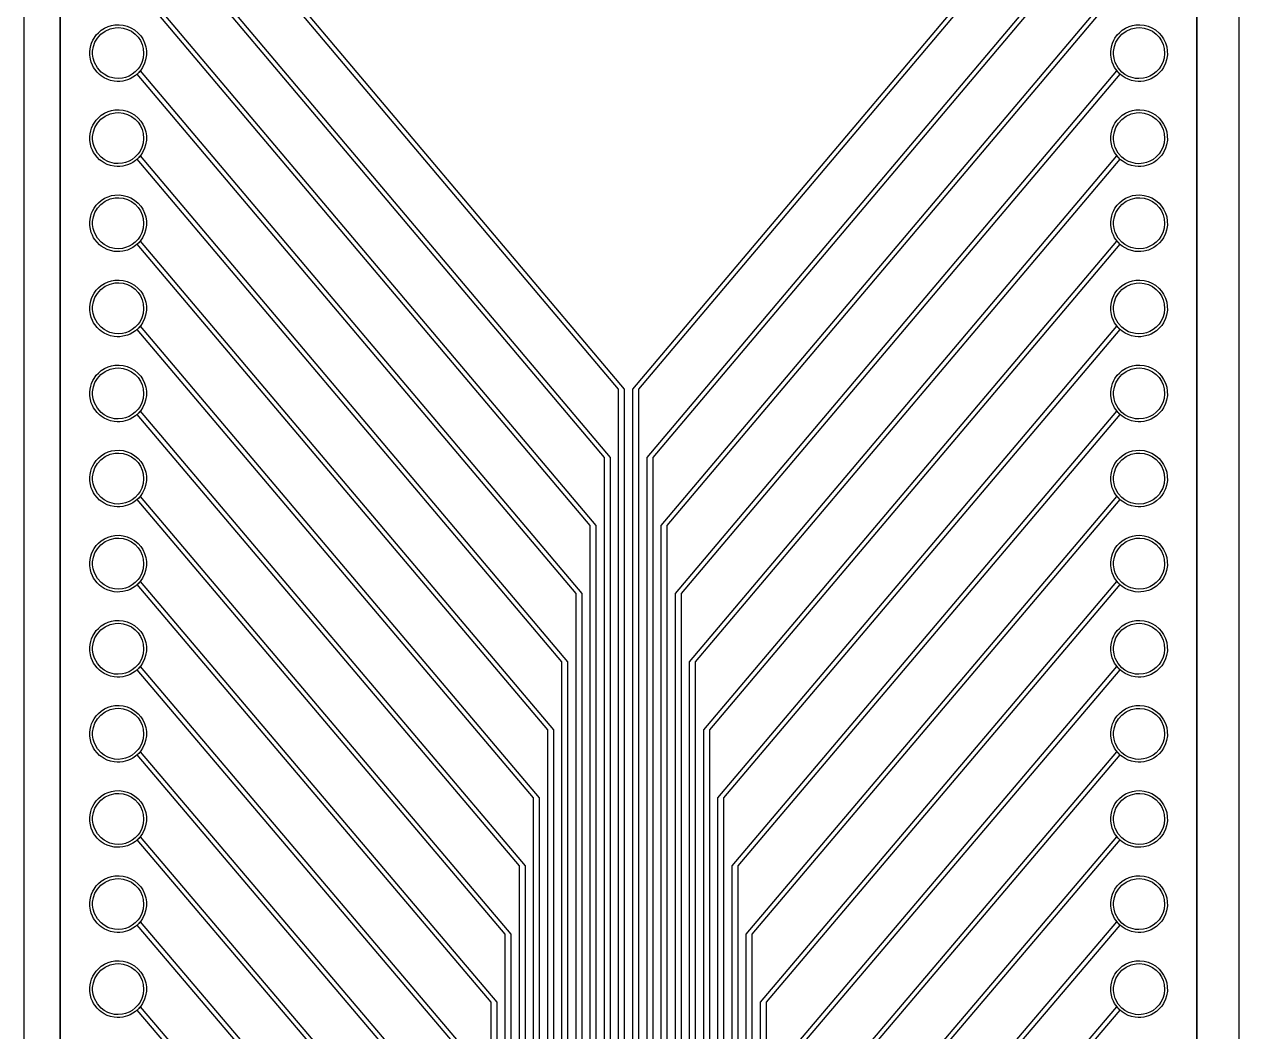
# Model space of a CAD drawing. Extents: x -2057 to 2225, y -44 to 31181.
# Drawn here: x -2057 to 2225, y 25852 to 29404 of the extents above; entities that cross this region are included whole.
import ezdxf

# ---------------------------------------------------------------- set-up
doc = ezdxf.new("R2010")
doc.units = 0
for name, color, linetype in [('etching', 7, 'CONTINUOUS'), ('L2D0_etching2', 4, 'CONTINUOUS'), ('L3D0_etching3', 5, 'CONTINUOUS'), ('metalization', 8, 'CONTINUOUS'), ('polyimide', 9, 'CONTINUOUS'), ('polyimide_etch_borders', 10, 'CONTINUOUS')]:
    doc.layers.add(name, color=color, linetype=linetype)

msp = doc.modelspace()

# ---------------------------------------------------------------- linework, layer by layer
at = {"layer": 'etching'}
for points in [[(-2057.107, 20343.044), (-2057.107, 31042.117)], [(2225.045, 30987.704), (2225.045, 20342.595)], [(-1930.315, 30799.671), (-1930.315, 20570.545)], [(2077.599, 20570.545), (2077.599, 30799.671)]]:
    msp.add_lwpolyline(points, dxfattribs=at)
for points in [[(-1726.558, 29212.194), (-1738.526, 29213.02), (-1755.777, 29217.137), (-1763.03, 29220.003), (-1776.006, 29227.125), (-1786.603, 29235.329), (-1799.526, 29249.783), (-1810.106, 29269.227), (-1814.419, 29283.598), (-1816.265, 29298.028), (-1816.16, 29308.209), (-1813.451, 29324.898), (-1807.941, 29340.204), (-1799.42, 29354.753), (-1787.164, 29368.55), (-1771.975, 29379.779), (-1754.506, 29387.68), (-1736.85, 29391.581), (-1723.829, 29392.159), (-1708.464, 29390.397), (-1692.841, 29385.719), (-1679.148, 29378.816), (-1666.343, 29369.26), (-1655.91, 29358.2), (-1647.633, 29345.803), (-1641.509, 29332.196), (-1637.815, 29318.305), (-1636.371, 29300.899), (-1638.153, 29284.326), (-1642.784, 29268.805), (-1649.086, 29256.058), (-1655.622, 29246.553), (-1665.59, 29235.81), (-1676.308, 29227.397), (-1687.763, 29220.891), (-1700, 29216.142), (-1710.355, 29213.629)], [(1873.446, 29212.108), (1861.478, 29212.933), (1844.226, 29217.051), (1836.974, 29219.917), (1823.998, 29227.038), (1813.401, 29235.243), (1800.478, 29249.696), (1789.898, 29269.141), (1785.585, 29283.512), (1783.739, 29297.942), (1783.844, 29308.122), (1786.553, 29324.812), (1792.063, 29340.117), (1800.584, 29354.666), (1812.84, 29368.463), (1828.029, 29379.693), (1845.498, 29387.594), (1863.154, 29391.494), (1876.175, 29392.072), (1891.54, 29390.31), (1907.163, 29385.633), (1920.856, 29378.729), (1933.661, 29369.173), (1944.094, 29358.113), (1952.371, 29345.717), (1958.495, 29332.109), (1962.189, 29318.219), (1963.633, 29300.813), (1961.851, 29284.24), (1957.22, 29268.719), (1950.918, 29255.971), (1944.382, 29246.466), (1934.414, 29235.723), (1923.696, 29227.31), (1912.241, 29220.805), (1900.004, 29216.055), (1889.649, 29213.543)], [(-1726.558, 28912.194), (-1738.526, 28913.02), (-1755.777, 28917.137), (-1763.03, 28920.003), (-1776.006, 28927.125), (-1786.603, 28935.329), (-1799.526, 28949.783), (-1810.106, 28969.227), (-1814.419, 28983.598), (-1816.265, 28998.028), (-1816.16, 29008.209), (-1813.451, 29024.898), (-1807.941, 29040.204), (-1799.42, 29054.753), (-1787.164, 29068.55), (-1771.975, 29079.779), (-1754.506, 29087.68), (-1736.85, 29091.581), (-1723.829, 29092.159), (-1708.464, 29090.397), (-1692.841, 29085.719), (-1679.148, 29078.816), (-1666.343, 29069.26), (-1655.91, 29058.2), (-1647.633, 29045.803), (-1641.509, 29032.196), (-1637.815, 29018.305), (-1636.371, 29000.899), (-1638.153, 28984.326), (-1642.784, 28968.805), (-1649.086, 28956.058), (-1655.622, 28946.553), (-1665.59, 28935.81), (-1676.308, 28927.397), (-1687.763, 28920.891), (-1700, 28916.142), (-1710.355, 28913.629)], [(1873.446, 28912.108), (1861.478, 28912.933), (1844.226, 28917.051), (1836.974, 28919.917), (1823.998, 28927.038), (1813.401, 28935.243), (1800.478, 28949.696), (1789.898, 28969.141), (1785.585, 28983.512), (1783.739, 28997.942), (1783.844, 29008.122), (1786.553, 29024.812), (1792.063, 29040.117), (1800.584, 29054.666), (1812.84, 29068.463), (1828.029, 29079.693), (1845.498, 29087.594), (1863.154, 29091.494), (1876.175, 29092.072), (1891.54, 29090.31), (1907.163, 29085.633), (1920.856, 29078.729), (1933.661, 29069.173), (1944.094, 29058.113), (1952.371, 29045.717), (1958.495, 29032.109), (1962.189, 29018.219), (1963.633, 29000.813), (1961.851, 28984.24), (1957.22, 28968.719), (1950.918, 28955.971), (1944.382, 28946.466), (1934.414, 28935.723), (1923.696, 28927.31), (1912.241, 28920.805), (1900.004, 28916.055), (1889.649, 28913.543)], [(-1726.558, 28612.194), (-1738.526, 28613.02), (-1755.777, 28617.137), (-1763.03, 28620.003), (-1776.006, 28627.125), (-1786.603, 28635.329), (-1799.526, 28649.783), (-1810.106, 28669.227), (-1814.419, 28683.598), (-1816.265, 28698.028), (-1816.16, 28708.209), (-1813.451, 28724.898), (-1807.941, 28740.204), (-1799.42, 28754.753), (-1787.164, 28768.55), (-1771.975, 28779.779), (-1754.506, 28787.68), (-1736.85, 28791.581), (-1723.829, 28792.159), (-1708.464, 28790.397), (-1692.841, 28785.719), (-1679.148, 28778.816), (-1666.343, 28769.26), (-1655.91, 28758.2), (-1647.633, 28745.803), (-1641.509, 28732.196), (-1637.815, 28718.305), (-1636.371, 28700.899), (-1638.153, 28684.326), (-1642.784, 28668.805), (-1649.086, 28656.058), (-1655.622, 28646.553), (-1665.59, 28635.81), (-1676.308, 28627.397), (-1687.763, 28620.891), (-1700, 28616.142), (-1710.355, 28613.629)], [(1873.446, 28612.108), (1861.478, 28612.933), (1844.226, 28617.051), (1836.974, 28619.917), (1823.998, 28627.038), (1813.401, 28635.243), (1800.478, 28649.696), (1789.898, 28669.141), (1785.585, 28683.512), (1783.739, 28697.942), (1783.844, 28708.122), (1786.553, 28724.812), (1792.063, 28740.117), (1800.584, 28754.666), (1812.84, 28768.463), (1828.029, 28779.693), (1845.498, 28787.594), (1863.154, 28791.494), (1876.175, 28792.072), (1891.54, 28790.31), (1907.163, 28785.633), (1920.856, 28778.729), (1933.661, 28769.173), (1944.094, 28758.113), (1952.371, 28745.717), (1958.495, 28732.109), (1962.189, 28718.219), (1963.633, 28700.813), (1961.851, 28684.24), (1957.22, 28668.719), (1950.918, 28655.971), (1944.382, 28646.466), (1934.414, 28635.723), (1923.696, 28627.31), (1912.241, 28620.805), (1900.004, 28616.055), (1889.649, 28613.543)], [(-1726.558, 28312.194), (-1738.526, 28313.02), (-1755.777, 28317.137), (-1763.03, 28320.003), (-1776.006, 28327.125), (-1786.603, 28335.329), (-1799.526, 28349.783), (-1810.106, 28369.227), (-1814.419, 28383.598), (-1816.265, 28398.028), (-1816.16, 28408.209), (-1813.451, 28424.898), (-1807.941, 28440.204), (-1799.42, 28454.753), (-1787.164, 28468.55), (-1771.975, 28479.779), (-1754.506, 28487.68), (-1736.85, 28491.581), (-1723.829, 28492.159), (-1708.464, 28490.397), (-1692.841, 28485.719), (-1679.148, 28478.816), (-1666.343, 28469.26), (-1655.91, 28458.2), (-1647.633, 28445.803), (-1641.509, 28432.196), (-1637.815, 28418.305), (-1636.371, 28400.899), (-1638.153, 28384.326), (-1642.784, 28368.805), (-1649.086, 28356.058), (-1655.622, 28346.553), (-1665.59, 28335.81), (-1676.308, 28327.397), (-1687.763, 28320.891), (-1700, 28316.142), (-1710.355, 28313.629)], [(1873.446, 28312.108), (1861.478, 28312.933), (1844.226, 28317.051), (1836.974, 28319.917), (1823.998, 28327.038), (1813.401, 28335.243), (1800.478, 28349.696), (1789.898, 28369.141), (1785.585, 28383.512), (1783.739, 28397.942), (1783.844, 28408.122), (1786.553, 28424.812), (1792.063, 28440.117), (1800.584, 28454.666), (1812.84, 28468.463), (1828.029, 28479.693), (1845.498, 28487.594), (1863.154, 28491.494), (1876.175, 28492.072), (1891.54, 28490.31), (1907.163, 28485.633), (1920.856, 28478.729), (1933.661, 28469.173), (1944.094, 28458.113), (1952.371, 28445.717), (1958.495, 28432.109), (1962.189, 28418.219), (1963.633, 28400.813), (1961.851, 28384.24), (1957.22, 28368.719), (1950.918, 28355.971), (1944.382, 28346.466), (1934.414, 28335.723), (1923.696, 28327.31), (1912.241, 28320.805), (1900.004, 28316.055), (1889.649, 28313.543)], [(-1726.558, 28012.194), (-1738.526, 28013.02), (-1755.777, 28017.137), (-1763.03, 28020.003), (-1776.006, 28027.125), (-1786.603, 28035.329), (-1799.526, 28049.783), (-1810.106, 28069.227), (-1814.419, 28083.598), (-1816.265, 28098.028), (-1816.16, 28108.209), (-1813.451, 28124.898), (-1807.941, 28140.204), (-1799.42, 28154.753), (-1787.164, 28168.55), (-1771.975, 28179.779), (-1754.506, 28187.68), (-1736.85, 28191.581), (-1723.829, 28192.159), (-1708.464, 28190.397), (-1692.841, 28185.719), (-1679.148, 28178.816), (-1666.343, 28169.26), (-1655.91, 28158.2), (-1647.633, 28145.803), (-1641.509, 28132.196), (-1637.815, 28118.305), (-1636.371, 28100.899), (-1638.153, 28084.326), (-1642.784, 28068.805), (-1649.086, 28056.058), (-1655.622, 28046.553), (-1665.59, 28035.81), (-1676.308, 28027.397), (-1687.763, 28020.891), (-1700, 28016.142), (-1710.355, 28013.629)], [(1873.446, 28012.108), (1861.478, 28012.933), (1844.226, 28017.051), (1836.974, 28019.917), (1823.998, 28027.038), (1813.401, 28035.243), (1800.478, 28049.696), (1789.898, 28069.141), (1785.585, 28083.512), (1783.739, 28097.942), (1783.844, 28108.122), (1786.553, 28124.812), (1792.063, 28140.117), (1800.584, 28154.666), (1812.84, 28168.463), (1828.029, 28179.693), (1845.498, 28187.594), (1863.154, 28191.494), (1876.175, 28192.072), (1891.54, 28190.31), (1907.163, 28185.633), (1920.856, 28178.729), (1933.661, 28169.173), (1944.094, 28158.113), (1952.371, 28145.717), (1958.495, 28132.109), (1962.189, 28118.219), (1963.633, 28100.813), (1961.851, 28084.24), (1957.22, 28068.719), (1950.918, 28055.971), (1944.382, 28046.466), (1934.414, 28035.723), (1923.696, 28027.31), (1912.241, 28020.805), (1900.004, 28016.055), (1889.649, 28013.543)], [(-1726.558, 27712.194), (-1738.526, 27713.02), (-1755.777, 27717.137), (-1763.03, 27720.003), (-1776.006, 27727.125), (-1786.603, 27735.329), (-1799.526, 27749.783), (-1810.106, 27769.227), (-1814.419, 27783.598), (-1816.265, 27798.028), (-1816.16, 27808.209), (-1813.451, 27824.898), (-1807.941, 27840.204), (-1799.42, 27854.753), (-1787.164, 27868.55), (-1771.975, 27879.779), (-1754.506, 27887.68), (-1736.85, 27891.581), (-1723.829, 27892.159), (-1708.464, 27890.397), (-1692.841, 27885.719), (-1679.148, 27878.816), (-1666.343, 27869.26), (-1655.91, 27858.2), (-1647.633, 27845.803), (-1641.509, 27832.196), (-1637.815, 27818.305), (-1636.371, 27800.899), (-1638.153, 27784.326), (-1642.784, 27768.805), (-1649.086, 27756.058), (-1655.622, 27746.553), (-1665.59, 27735.81), (-1676.308, 27727.397), (-1687.763, 27720.891), (-1700, 27716.142), (-1710.355, 27713.629)], [(1873.446, 27712.108), (1861.478, 27712.933), (1844.226, 27717.051), (1836.974, 27719.917), (1823.998, 27727.038), (1813.401, 27735.243), (1800.478, 27749.696), (1789.898, 27769.141), (1785.585, 27783.512), (1783.739, 27797.942), (1783.844, 27808.122), (1786.553, 27824.812), (1792.063, 27840.117), (1800.584, 27854.666), (1812.84, 27868.463), (1828.029, 27879.693), (1845.498, 27887.594), (1863.154, 27891.494), (1876.175, 27892.072), (1891.54, 27890.31), (1907.163, 27885.633), (1920.856, 27878.729), (1933.661, 27869.173), (1944.094, 27858.113), (1952.371, 27845.717), (1958.495, 27832.109), (1962.189, 27818.219), (1963.633, 27800.813), (1961.851, 27784.24), (1957.22, 27768.719), (1950.918, 27755.971), (1944.382, 27746.466), (1934.414, 27735.723), (1923.696, 27727.31), (1912.241, 27720.805), (1900.004, 27716.055), (1889.649, 27713.543)], [(-1726.558, 27412.194), (-1738.526, 27413.02), (-1755.777, 27417.137), (-1763.03, 27420.003), (-1776.006, 27427.125), (-1786.603, 27435.329), (-1799.526, 27449.783), (-1810.106, 27469.227), (-1814.419, 27483.598), (-1816.265, 27498.028), (-1816.16, 27508.209), (-1813.451, 27524.898), (-1807.941, 27540.204), (-1799.42, 27554.753), (-1787.164, 27568.55), (-1771.975, 27579.779), (-1754.506, 27587.68), (-1736.85, 27591.581), (-1723.829, 27592.159), (-1708.464, 27590.397), (-1692.841, 27585.719), (-1679.148, 27578.816), (-1666.343, 27569.26), (-1655.91, 27558.2), (-1647.633, 27545.803), (-1641.509, 27532.196), (-1637.815, 27518.305), (-1636.371, 27500.899), (-1638.153, 27484.326), (-1642.784, 27468.805), (-1649.086, 27456.058), (-1655.622, 27446.553), (-1665.59, 27435.81), (-1676.308, 27427.397), (-1687.763, 27420.891), (-1700, 27416.142), (-1710.355, 27413.629)], [(1873.446, 27412.108), (1861.478, 27412.933), (1844.226, 27417.051), (1836.974, 27419.917), (1823.998, 27427.038), (1813.401, 27435.243), (1800.478, 27449.696), (1789.898, 27469.141), (1785.585, 27483.512), (1783.739, 27497.942), (1783.844, 27508.122), (1786.553, 27524.812), (1792.063, 27540.117), (1800.584, 27554.666), (1812.84, 27568.463), (1828.029, 27579.693), (1845.498, 27587.594), (1863.154, 27591.494), (1876.175, 27592.072), (1891.54, 27590.31), (1907.163, 27585.633), (1920.856, 27578.729), (1933.661, 27569.173), (1944.094, 27558.113), (1952.371, 27545.717), (1958.495, 27532.109), (1962.189, 27518.219), (1963.633, 27500.813), (1961.851, 27484.24), (1957.22, 27468.719), (1950.918, 27455.971), (1944.382, 27446.466), (1934.414, 27435.723), (1923.696, 27427.31), (1912.241, 27420.805), (1900.004, 27416.055), (1889.649, 27413.543)], [(-1726.558, 27112.194), (-1738.526, 27113.02), (-1755.777, 27117.137), (-1763.03, 27120.003), (-1776.006, 27127.125), (-1786.603, 27135.329), (-1799.526, 27149.783), (-1810.106, 27169.227), (-1814.419, 27183.598), (-1816.265, 27198.028), (-1816.16, 27208.209), (-1813.451, 27224.898), (-1807.941, 27240.204), (-1799.42, 27254.753), (-1787.164, 27268.55), (-1771.975, 27279.779), (-1754.506, 27287.68), (-1736.85, 27291.581), (-1723.829, 27292.159), (-1708.464, 27290.397), (-1692.841, 27285.719), (-1679.148, 27278.816), (-1666.343, 27269.26), (-1655.91, 27258.2), (-1647.633, 27245.803), (-1641.509, 27232.196), (-1637.815, 27218.305), (-1636.371, 27200.899), (-1638.153, 27184.326), (-1642.784, 27168.805), (-1649.086, 27156.058), (-1655.622, 27146.553), (-1665.59, 27135.81), (-1676.308, 27127.397), (-1687.763, 27120.891), (-1700, 27116.142), (-1710.355, 27113.629)], [(1873.446, 27112.108), (1861.478, 27112.933), (1844.226, 27117.051), (1836.974, 27119.917), (1823.998, 27127.038), (1813.401, 27135.243), (1800.478, 27149.696), (1789.898, 27169.141), (1785.585, 27183.512), (1783.739, 27197.942), (1783.844, 27208.122), (1786.553, 27224.812), (1792.063, 27240.117), (1800.584, 27254.666), (1812.84, 27268.463), (1828.029, 27279.693), (1845.498, 27287.594), (1863.154, 27291.494), (1876.175, 27292.072), (1891.54, 27290.31), (1907.163, 27285.633), (1920.856, 27278.729), (1933.661, 27269.173), (1944.094, 27258.113), (1952.371, 27245.717), (1958.495, 27232.109), (1962.189, 27218.219), (1963.633, 27200.813), (1961.851, 27184.24), (1957.22, 27168.719), (1950.918, 27155.971), (1944.382, 27146.466), (1934.414, 27135.723), (1923.696, 27127.31), (1912.241, 27120.805), (1900.004, 27116.055), (1889.649, 27113.543)], [(-1726.558, 26812.194), (-1738.526, 26813.02), (-1755.777, 26817.137), (-1763.03, 26820.003), (-1776.006, 26827.125), (-1786.603, 26835.329), (-1799.526, 26849.783), (-1810.106, 26869.227), (-1814.419, 26883.598), (-1816.265, 26898.028), (-1816.16, 26908.209), (-1813.451, 26924.898), (-1807.941, 26940.204), (-1799.42, 26954.753), (-1787.164, 26968.55), (-1771.975, 26979.779), (-1754.506, 26987.68), (-1736.85, 26991.581), (-1723.829, 26992.159), (-1708.464, 26990.397), (-1692.841, 26985.719), (-1679.148, 26978.816), (-1666.343, 26969.26), (-1655.91, 26958.2), (-1647.633, 26945.803), (-1641.509, 26932.196), (-1637.815, 26918.305), (-1636.371, 26900.899), (-1638.153, 26884.326), (-1642.784, 26868.805), (-1649.086, 26856.058), (-1655.622, 26846.553), (-1665.59, 26835.81), (-1676.308, 26827.397), (-1687.763, 26820.891), (-1700, 26816.142), (-1710.355, 26813.629)], [(1873.446, 26812.108), (1861.478, 26812.933), (1844.226, 26817.051), (1836.974, 26819.917), (1823.998, 26827.038), (1813.401, 26835.243), (1800.478, 26849.696), (1789.898, 26869.141), (1785.585, 26883.512), (1783.739, 26897.942), (1783.844, 26908.122), (1786.553, 26924.812), (1792.063, 26940.117), (1800.584, 26954.666), (1812.84, 26968.463), (1828.029, 26979.693), (1845.498, 26987.594), (1863.154, 26991.494), (1876.175, 26992.072), (1891.54, 26990.31), (1907.163, 26985.633), (1920.856, 26978.729), (1933.661, 26969.173), (1944.094, 26958.113), (1952.371, 26945.717), (1958.495, 26932.109), (1962.189, 26918.219), (1963.633, 26900.813), (1961.851, 26884.24), (1957.22, 26868.719), (1950.918, 26855.971), (1944.382, 26846.466), (1934.414, 26835.723), (1923.696, 26827.31), (1912.241, 26820.805), (1900.004, 26816.055), (1889.649, 26813.543)], [(-1726.558, 26512.194), (-1738.526, 26513.02), (-1755.777, 26517.137), (-1763.03, 26520.003), (-1776.006, 26527.125), (-1786.603, 26535.329), (-1799.526, 26549.783), (-1810.106, 26569.227), (-1814.419, 26583.598), (-1816.265, 26598.028), (-1816.16, 26608.209), (-1813.451, 26624.898), (-1807.941, 26640.204), (-1799.42, 26654.753), (-1787.164, 26668.55), (-1771.975, 26679.779), (-1754.506, 26687.68), (-1736.85, 26691.581), (-1723.829, 26692.159), (-1708.464, 26690.397), (-1692.841, 26685.719), (-1679.148, 26678.816), (-1666.343, 26669.26), (-1655.91, 26658.2), (-1647.633, 26645.803), (-1641.509, 26632.196), (-1637.815, 26618.305), (-1636.371, 26600.899), (-1638.153, 26584.326), (-1642.784, 26568.805), (-1649.086, 26556.058), (-1655.622, 26546.553), (-1665.59, 26535.81), (-1676.308, 26527.397), (-1687.763, 26520.891), (-1700, 26516.142), (-1710.355, 26513.629)], [(1873.446, 26512.108), (1861.478, 26512.933), (1844.226, 26517.051), (1836.974, 26519.917), (1823.998, 26527.038), (1813.401, 26535.243), (1800.478, 26549.696), (1789.898, 26569.141), (1785.585, 26583.512), (1783.739, 26597.942), (1783.844, 26608.122), (1786.553, 26624.812), (1792.063, 26640.117), (1800.584, 26654.666), (1812.84, 26668.463), (1828.029, 26679.693), (1845.498, 26687.594), (1863.154, 26691.494), (1876.175, 26692.072), (1891.54, 26690.31), (1907.163, 26685.633), (1920.856, 26678.729), (1933.661, 26669.173), (1944.094, 26658.113), (1952.371, 26645.717), (1958.495, 26632.109), (1962.189, 26618.219), (1963.633, 26600.813), (1961.851, 26584.24), (1957.22, 26568.719), (1950.918, 26555.971), (1944.382, 26546.466), (1934.414, 26535.723), (1923.696, 26527.31), (1912.241, 26520.805), (1900.004, 26516.055), (1889.649, 26513.543)], [(-1726.558, 26212.194), (-1738.526, 26213.02), (-1755.777, 26217.137), (-1763.03, 26220.003), (-1776.006, 26227.125), (-1786.603, 26235.329), (-1799.526, 26249.783), (-1810.106, 26269.227), (-1814.419, 26283.598), (-1816.265, 26298.028), (-1816.16, 26308.209), (-1813.451, 26324.898), (-1807.941, 26340.204), (-1799.42, 26354.753), (-1787.164, 26368.55), (-1771.975, 26379.779), (-1754.506, 26387.68), (-1736.85, 26391.581), (-1723.829, 26392.159), (-1708.464, 26390.397), (-1692.841, 26385.719), (-1679.148, 26378.816), (-1666.343, 26369.26), (-1655.91, 26358.2), (-1647.633, 26345.803), (-1641.509, 26332.196), (-1637.815, 26318.305), (-1636.371, 26300.899), (-1638.153, 26284.326), (-1642.784, 26268.805), (-1649.086, 26256.058), (-1655.622, 26246.553), (-1665.59, 26235.81), (-1676.308, 26227.397), (-1687.763, 26220.891), (-1700, 26216.142), (-1710.355, 26213.629)], [(1873.446, 26212.108), (1861.478, 26212.933), (1844.226, 26217.051), (1836.974, 26219.917), (1823.998, 26227.038), (1813.401, 26235.243), (1800.478, 26249.696), (1789.898, 26269.141), (1785.585, 26283.512), (1783.739, 26297.942), (1783.844, 26308.122), (1786.553, 26324.812), (1792.063, 26340.117), (1800.584, 26354.666), (1812.84, 26368.463), (1828.029, 26379.693), (1845.498, 26387.594), (1863.154, 26391.494), (1876.175, 26392.072), (1891.54, 26390.31), (1907.163, 26385.633), (1920.856, 26378.729), (1933.661, 26369.173), (1944.094, 26358.113), (1952.371, 26345.717), (1958.495, 26332.109), (1962.189, 26318.219), (1963.633, 26300.813), (1961.851, 26284.24), (1957.22, 26268.719), (1950.918, 26255.971), (1944.382, 26246.466), (1934.414, 26235.723), (1923.696, 26227.31), (1912.241, 26220.805), (1900.004, 26216.055), (1889.649, 26213.543)], [(-1726.558, 25912.194), (-1738.526, 25913.02), (-1755.777, 25917.137), (-1763.03, 25920.003), (-1776.006, 25927.125), (-1786.603, 25935.329), (-1799.526, 25949.783), (-1810.106, 25969.227), (-1814.419, 25983.598), (-1816.265, 25998.028), (-1816.16, 26008.209), (-1813.451, 26024.898), (-1807.941, 26040.204), (-1799.42, 26054.753), (-1787.164, 26068.55), (-1771.975, 26079.779), (-1754.506, 26087.68), (-1736.85, 26091.581), (-1723.829, 26092.159), (-1708.464, 26090.397), (-1692.841, 26085.719), (-1679.148, 26078.816), (-1666.343, 26069.26), (-1655.91, 26058.2), (-1647.633, 26045.803), (-1641.509, 26032.196), (-1637.815, 26018.305), (-1636.371, 26000.899), (-1638.153, 25984.326), (-1642.784, 25968.805), (-1649.086, 25956.058), (-1655.622, 25946.553), (-1665.59, 25935.81), (-1676.308, 25927.397), (-1687.763, 25920.891), (-1700, 25916.142), (-1710.355, 25913.629)], [(1873.446, 25912.108), (1861.478, 25912.933), (1844.226, 25917.051), (1836.974, 25919.917), (1823.998, 25927.038), (1813.401, 25935.243), (1800.478, 25949.696), (1789.898, 25969.141), (1785.585, 25983.512), (1783.739, 25997.942), (1783.844, 26008.122), (1786.553, 26024.812), (1792.063, 26040.117), (1800.584, 26054.666), (1812.84, 26068.463), (1828.029, 26079.693), (1845.498, 26087.594), (1863.154, 26091.494), (1876.175, 26092.072), (1891.54, 26090.31), (1907.163, 26085.633), (1920.856, 26078.729), (1933.661, 26069.173), (1944.094, 26058.113), (1952.371, 26045.717), (1958.495, 26032.109), (1962.189, 26018.219), (1963.633, 26000.813), (1961.851, 25984.24), (1957.22, 25968.719), (1950.918, 25955.971), (1944.382, 25946.466), (1934.414, 25935.723), (1923.696, 25927.31), (1912.241, 25920.805), (1900.004, 25916.055), (1889.649, 25913.543)]]:
    msp.add_lwpolyline(points, close=True, dxfattribs=at)
at = {"layer": 'L2D0_etching2'}
for points in [[(-2057.107, 20343.044), (-2057.107, 31181.418)], [(2225.045, 30987.704), (2225.045, 20342.595)]]:
    msp.add_lwpolyline(points, dxfattribs=at)
at = {"layer": 'L3D0_etching3'}
for points in [[(-2057.107, 20343.044), (-2057.107, 31042.117)], [(2225.045, 30987.704), (2225.045, 20342.595)], [(-1930.315, 30799.671), (-1930.315, 20570.545)], [(2077.599, 20570.545), (2077.599, 30799.671)]]:
    msp.add_lwpolyline(points, dxfattribs=at)
at = {"layer": 'metalization'}
for points in [[(38.642, 10394.312), (38.642, 28116.758), (-1659.155, 30128.036), (-1648.598, 30139.222), (58.642, 28116.758), (58.642, 10394.312)], [(88.642, 10394.312), (88.642, 28116.758), (1795.882, 30139.222), (1806.439, 30128.036), (108.642, 28116.758), (108.642, 10394.312)], [(-11.358, 10394.312), (-11.358, 27876.696), (-1659.147, 29828.043), (-1648.593, 29839.228), (8.642, 27876.696), (8.642, 10394.312)], [(138.642, 10394.312), (138.642, 27876.696), (1795.877, 29839.228), (1806.431, 29828.043), (158.642, 27876.696), (158.642, 10394.312)], [(-61.358, 10394.312), (-61.358, 27636.634), (-1659.14, 29528.05), (-1648.588, 29539.234), (-41.358, 27636.634), (-41.358, 10394.312)], [(188.642, 10394.312), (188.642, 27636.634), (1795.872, 29539.234), (1806.424, 29528.05), (208.642, 27636.634), (208.642, 10394.312)], [(-111.358, 10394.312), (-111.358, 27396.572), (-1659.131, 29228.058), (-1648.582, 29239.241), (-91.358, 27396.572), (-91.358, 10394.312)], [(238.642, 10394.312), (238.642, 27396.572), (1795.866, 29239.241), (1806.415, 29228.058), (258.642, 27396.572), (258.642, 10394.312)], [(-161.358, 10394.312), (-161.358, 27156.51), (-1659.123, 28928.066), (-1648.576, 28939.248), (-141.358, 27156.51), (-141.358, 10394.312)], [(288.642, 10394.312), (288.642, 27156.51), (1795.86, 28939.248), (1806.407, 28928.066), (308.642, 27156.51), (308.642, 10394.312)], [(-211.358, 10394.312), (-211.358, 26916.448), (-1659.113, 28628.075), (-1648.57, 28639.255), (-191.358, 26916.448), (-191.358, 10394.312)], [(338.642, 10394.312), (338.642, 26916.448), (1795.854, 28639.255), (1806.397, 28628.075), (358.642, 26916.448), (358.642, 10394.312)], [(-261.358, 10394.312), (-261.358, 26676.386), (-1659.103, 28328.084), (-1648.563, 28339.264), (-241.358, 26676.386), (-241.358, 10394.312)], [(388.642, 10394.312), (388.642, 26676.386), (1795.847, 28339.264), (1806.387, 28328.084), (408.642, 26676.386), (408.642, 10394.312)], [(-311.358, 10394.312), (-311.358, 26436.323), (-1659.092, 28028.094), (-1648.556, 28039.272), (-291.358, 26436.323), (-291.358, 10394.312)], [(438.642, 10394.312), (438.642, 26436.323), (1795.84, 28039.272), (1806.376, 28028.094), (458.642, 26436.323), (458.642, 10394.312)], [(-361.358, 10394.312), (-361.358, 26196.261), (-1659.081, 27728.105), (-1648.549, 27739.282), (-341.358, 26196.261), (-341.358, 10394.312)], [(488.642, 10394.312), (488.642, 26196.261), (1795.833, 27739.282), (1806.365, 27728.105), (508.642, 26196.261), (508.642, 10394.312)], [(-411.358, 10394.312), (-411.358, 25956.199), (-1659.068, 27428.117), (-1648.54, 27439.292), (-391.358, 25956.199), (-391.358, 10394.312)], [(538.642, 10394.312), (538.642, 25956.199), (1795.824, 27439.292), (1806.352, 27428.117), (558.642, 25956.199), (558.642, 10394.312)], [(-461.358, 10394.312), (-461.358, 25716.137), (-1659.054, 27128.13), (-1648.531, 27139.302), (-441.358, 25716.137), (-441.358, 10394.312)], [(588.642, 10394.312), (588.642, 25716.137), (1795.815, 27139.302), (1806.338, 27128.13), (608.642, 25716.137), (608.642, 10394.312)], [(-511.358, 10394.312), (-511.358, 25476.075), (-1659.04, 26828.144), (-1648.522, 26839.314), (-491.358, 25476.075), (-491.358, 10394.312)], [(638.642, 10394.312), (638.642, 25476.075), (1795.806, 26839.314), (1806.324, 26828.144), (658.642, 25476.075), (658.642, 10394.312)], [(-561.358, 10394.312), (-561.358, 25236.013), (-1659.024, 26528.159), (-1648.511, 26539.327), (-541.358, 25236.013), (-541.358, 10394.312)], [(688.642, 10394.312), (688.642, 25236.013), (1795.795, 26539.327), (1806.308, 26528.159), (708.642, 25236.013), (708.642, 10394.312)], [(-611.358, 10394.312), (-611.358, 24995.951), (-1659.006, 26228.175), (-1648.499, 26239.341), (-591.358, 24995.951), (-591.358, 10394.312)], [(738.642, 10394.312), (738.642, 24995.951), (1795.783, 26239.341), (1806.29, 26228.175), (758.642, 24995.951), (758.642, 10394.312)], [(-661.358, 10394.312), (-661.358, 24755.889), (-1658.987, 25928.193), (-1648.487, 25939.357), (-641.358, 24755.889), (-641.358, 10394.312)], [(788.642, 10394.312), (788.642, 24755.889), (1795.771, 25939.357), (1806.271, 25928.193), (808.642, 24755.889), (808.642, 10394.312)]]:
    msp.add_lwpolyline(points, dxfattribs=at)
for points in [[(-1729.095, 29202.145), (-1740.107, 29203.057), (-1752.994, 29205.72), (-1764.791, 29209.788), (-1775.402, 29214.96), (-1786.121, 29221.931), (-1791.539, 29226.27), (-1800.454, 29234.953), (-1808.563, 29245.167), (-1812.478, 29251.282), (-1816.889, 29259.633), (-1820.94, 29269.641), (-1824.068, 29280.833), (-1826.051, 29294.283), (-1826.259, 29306.541), (-1825.256, 29316.91), (-1822.886, 29328.227), (-1819.994, 29337.21), (-1815.541, 29347.344), (-1811.173, 29355.082), (-1803.265, 29366.023), (-1795.878, 29373.989), (-1785.696, 29382.599), (-1773.714, 29390.184), (-1761.32, 29395.796), (-1749.497, 29399.394), (-1737.419, 29401.494), (-1723.067, 29402.054), (-1708.135, 29400.433), (-1694.206, 29396.798), (-1681.086, 29391.273), (-1668.711, 29383.82), (-1655.475, 29372.646), (-1646.65, 29362.496), (-1639.629, 29351.889), (-1633.06, 29338.101), (-1628.855, 29324.316), (-1626.67, 29310.002), (-1626.59, 29295.296), (-1629.277, 29278.12), (-1632.928, 29266.457), (-1640.258, 29251.246), (-1646.246, 29242.257), (-1653.683, 29233.417), (-1665.006, 29223.14), (-1674.055, 29216.876), (-1684.051, 29211.498), (-1693.144, 29207.784), (-1709.314, 29203.571), (-1720.18, 29202.299)], [(1870.905, 29202.145), (1859.893, 29203.057), (1847.006, 29205.72), (1835.209, 29209.788), (1824.598, 29214.96), (1813.879, 29221.931), (1808.461, 29226.27), (1799.546, 29234.953), (1791.437, 29245.167), (1787.522, 29251.282), (1783.111, 29259.633), (1779.06, 29269.641), (1775.932, 29280.833), (1773.949, 29294.283), (1773.741, 29306.541), (1774.744, 29316.91), (1777.114, 29328.227), (1780.006, 29337.21), (1784.459, 29347.344), (1788.827, 29355.082), (1796.735, 29366.023), (1804.122, 29373.989), (1814.304, 29382.599), (1826.286, 29390.184), (1838.68, 29395.796), (1850.503, 29399.394), (1862.581, 29401.494), (1876.933, 29402.054), (1891.865, 29400.433), (1905.794, 29396.798), (1918.914, 29391.273), (1931.289, 29383.82), (1944.525, 29372.646), (1953.35, 29362.496), (1960.371, 29351.889), (1966.94, 29338.101), (1971.145, 29324.316), (1973.33, 29310.002), (1973.41, 29295.296), (1970.723, 29278.12), (1967.072, 29266.457), (1959.742, 29251.246), (1953.754, 29242.257), (1946.317, 29233.417), (1934.994, 29223.14), (1925.945, 29216.876), (1915.949, 29211.498), (1906.856, 29207.784), (1890.686, 29203.571), (1879.82, 29202.299)], [(-1729.095, 28902.145), (-1740.107, 28903.057), (-1752.994, 28905.72), (-1764.791, 28909.788), (-1775.402, 28914.96), (-1786.121, 28921.931), (-1791.539, 28926.27), (-1800.454, 28934.953), (-1808.563, 28945.167), (-1812.478, 28951.282), (-1816.889, 28959.633), (-1820.94, 28969.641), (-1824.068, 28980.833), (-1826.051, 28994.283), (-1826.259, 29006.541), (-1825.256, 29016.91), (-1822.886, 29028.227), (-1819.994, 29037.21), (-1815.541, 29047.344), (-1811.173, 29055.082), (-1803.265, 29066.023), (-1795.878, 29073.989), (-1785.696, 29082.599), (-1773.714, 29090.184), (-1761.32, 29095.796), (-1749.497, 29099.394), (-1737.419, 29101.494), (-1723.067, 29102.054), (-1708.135, 29100.433), (-1694.206, 29096.798), (-1681.086, 29091.273), (-1668.711, 29083.82), (-1655.475, 29072.646), (-1646.65, 29062.496), (-1639.629, 29051.889), (-1633.06, 29038.101), (-1628.855, 29024.316), (-1626.67, 29010.002), (-1626.59, 28995.296), (-1629.277, 28978.12), (-1632.928, 28966.457), (-1640.258, 28951.246), (-1646.246, 28942.257), (-1653.683, 28933.417), (-1665.006, 28923.14), (-1674.055, 28916.876), (-1684.051, 28911.498), (-1693.144, 28907.784), (-1709.314, 28903.571), (-1720.18, 28902.299)], [(1870.905, 28902.145), (1859.893, 28903.057), (1847.006, 28905.72), (1835.209, 28909.788), (1824.598, 28914.96), (1813.879, 28921.931), (1808.461, 28926.27), (1799.546, 28934.953), (1791.437, 28945.167), (1787.522, 28951.282), (1783.111, 28959.633), (1779.06, 28969.641), (1775.932, 28980.833), (1773.949, 28994.283), (1773.741, 29006.541), (1774.744, 29016.91), (1777.114, 29028.227), (1780.006, 29037.21), (1784.459, 29047.344), (1788.827, 29055.082), (1796.735, 29066.023), (1804.122, 29073.989), (1814.304, 29082.599), (1826.286, 29090.184), (1838.68, 29095.796), (1850.503, 29099.394), (1862.581, 29101.494), (1876.933, 29102.054), (1891.865, 29100.433), (1905.794, 29096.798), (1918.914, 29091.273), (1931.289, 29083.82), (1944.525, 29072.646), (1953.35, 29062.496), (1960.371, 29051.889), (1966.94, 29038.101), (1971.145, 29024.316), (1973.33, 29010.002), (1973.41, 28995.296), (1970.723, 28978.12), (1967.072, 28966.457), (1959.742, 28951.246), (1953.754, 28942.257), (1946.317, 28933.417), (1934.994, 28923.14), (1925.945, 28916.876), (1915.949, 28911.498), (1906.856, 28907.784), (1890.686, 28903.571), (1879.82, 28902.299)], [(-1729.095, 28602.145), (-1740.107, 28603.057), (-1752.994, 28605.72), (-1764.791, 28609.788), (-1775.402, 28614.96), (-1786.121, 28621.931), (-1791.539, 28626.27), (-1800.454, 28634.953), (-1808.563, 28645.167), (-1812.478, 28651.282), (-1816.889, 28659.633), (-1820.94, 28669.641), (-1824.068, 28680.833), (-1826.051, 28694.283), (-1826.259, 28706.541), (-1825.256, 28716.91), (-1822.886, 28728.227), (-1819.994, 28737.21), (-1815.541, 28747.344), (-1811.173, 28755.082), (-1803.265, 28766.023), (-1795.878, 28773.989), (-1785.696, 28782.599), (-1773.714, 28790.184), (-1761.32, 28795.796), (-1749.497, 28799.394), (-1737.419, 28801.494), (-1723.067, 28802.054), (-1708.135, 28800.433), (-1694.206, 28796.798), (-1681.086, 28791.273), (-1668.711, 28783.82), (-1655.475, 28772.646), (-1646.65, 28762.496), (-1639.629, 28751.889), (-1633.06, 28738.101), (-1628.855, 28724.316), (-1626.67, 28710.002), (-1626.59, 28695.296), (-1629.277, 28678.12), (-1632.928, 28666.457), (-1640.258, 28651.246), (-1646.246, 28642.257), (-1653.683, 28633.417), (-1665.006, 28623.14), (-1674.055, 28616.876), (-1684.051, 28611.498), (-1693.144, 28607.784), (-1709.314, 28603.571), (-1720.18, 28602.299)], [(1870.905, 28602.145), (1859.893, 28603.057), (1847.006, 28605.72), (1835.209, 28609.788), (1824.598, 28614.96), (1813.879, 28621.931), (1808.461, 28626.27), (1799.546, 28634.953), (1791.437, 28645.167), (1787.522, 28651.282), (1783.111, 28659.633), (1779.06, 28669.641), (1775.932, 28680.833), (1773.949, 28694.283), (1773.741, 28706.541), (1774.744, 28716.91), (1777.114, 28728.227), (1780.006, 28737.21), (1784.459, 28747.344), (1788.827, 28755.082), (1796.735, 28766.023), (1804.122, 28773.989), (1814.304, 28782.599), (1826.286, 28790.184), (1838.68, 28795.796), (1850.503, 28799.394), (1862.581, 28801.494), (1876.933, 28802.054), (1891.865, 28800.433), (1905.794, 28796.798), (1918.914, 28791.273), (1931.289, 28783.82), (1944.525, 28772.646), (1953.35, 28762.496), (1960.371, 28751.889), (1966.94, 28738.101), (1971.145, 28724.316), (1973.33, 28710.002), (1973.41, 28695.296), (1970.723, 28678.12), (1967.072, 28666.457), (1959.742, 28651.246), (1953.754, 28642.257), (1946.317, 28633.417), (1934.994, 28623.14), (1925.945, 28616.876), (1915.949, 28611.498), (1906.856, 28607.784), (1890.686, 28603.571), (1879.82, 28602.299)], [(-1729.095, 28302.145), (-1740.107, 28303.057), (-1752.994, 28305.72), (-1764.791, 28309.788), (-1775.402, 28314.96), (-1786.121, 28321.931), (-1791.539, 28326.27), (-1800.454, 28334.953), (-1808.563, 28345.167), (-1812.478, 28351.282), (-1816.889, 28359.633), (-1820.94, 28369.641), (-1824.068, 28380.833), (-1826.051, 28394.283), (-1826.259, 28406.541), (-1825.256, 28416.91), (-1822.886, 28428.227), (-1819.994, 28437.21), (-1815.541, 28447.344), (-1811.173, 28455.082), (-1803.265, 28466.023), (-1795.878, 28473.989), (-1785.696, 28482.599), (-1773.714, 28490.184), (-1761.32, 28495.796), (-1749.497, 28499.394), (-1737.419, 28501.494), (-1723.067, 28502.054), (-1708.135, 28500.433), (-1694.206, 28496.798), (-1681.086, 28491.273), (-1668.711, 28483.82), (-1655.475, 28472.646), (-1646.65, 28462.496), (-1639.629, 28451.889), (-1633.06, 28438.101), (-1628.855, 28424.316), (-1626.67, 28410.002), (-1626.59, 28395.296), (-1629.277, 28378.12), (-1632.928, 28366.457), (-1640.258, 28351.246), (-1646.246, 28342.257), (-1653.683, 28333.417), (-1665.006, 28323.14), (-1674.055, 28316.876), (-1684.051, 28311.498), (-1693.144, 28307.784), (-1709.314, 28303.571), (-1720.18, 28302.299)], [(1870.905, 28302.145), (1859.893, 28303.057), (1847.006, 28305.72), (1835.209, 28309.788), (1824.598, 28314.96), (1813.879, 28321.931), (1808.461, 28326.27), (1799.546, 28334.953), (1791.437, 28345.167), (1787.522, 28351.282), (1783.111, 28359.633), (1779.06, 28369.641), (1775.932, 28380.833), (1773.949, 28394.283), (1773.741, 28406.541), (1774.744, 28416.91), (1777.114, 28428.227), (1780.006, 28437.21), (1784.459, 28447.344), (1788.827, 28455.082), (1796.735, 28466.023), (1804.122, 28473.989), (1814.304, 28482.599), (1826.286, 28490.184), (1838.68, 28495.796), (1850.503, 28499.394), (1862.581, 28501.494), (1876.933, 28502.054), (1891.865, 28500.433), (1905.794, 28496.798), (1918.914, 28491.273), (1931.289, 28483.82), (1944.525, 28472.646), (1953.35, 28462.496), (1960.371, 28451.889), (1966.94, 28438.101), (1971.145, 28424.316), (1973.33, 28410.002), (1973.41, 28395.296), (1970.723, 28378.12), (1967.072, 28366.457), (1959.742, 28351.246), (1953.754, 28342.257), (1946.317, 28333.417), (1934.994, 28323.14), (1925.945, 28316.876), (1915.949, 28311.498), (1906.856, 28307.784), (1890.686, 28303.571), (1879.82, 28302.299)], [(-1729.095, 28002.145), (-1740.107, 28003.057), (-1752.994, 28005.72), (-1764.791, 28009.788), (-1775.402, 28014.96), (-1786.121, 28021.931), (-1791.539, 28026.27), (-1800.454, 28034.953), (-1808.563, 28045.167), (-1812.478, 28051.282), (-1816.889, 28059.633), (-1820.94, 28069.641), (-1824.068, 28080.833), (-1826.051, 28094.283), (-1826.259, 28106.541), (-1825.256, 28116.91), (-1822.886, 28128.227), (-1819.994, 28137.21), (-1815.541, 28147.344), (-1811.173, 28155.082), (-1803.265, 28166.023), (-1795.878, 28173.989), (-1785.696, 28182.599), (-1773.714, 28190.184), (-1761.32, 28195.796), (-1749.497, 28199.394), (-1737.419, 28201.494), (-1723.067, 28202.054), (-1708.135, 28200.433), (-1694.206, 28196.798), (-1681.086, 28191.273), (-1668.711, 28183.82), (-1655.475, 28172.646), (-1646.65, 28162.496), (-1639.629, 28151.889), (-1633.06, 28138.101), (-1628.855, 28124.316), (-1626.67, 28110.002), (-1626.59, 28095.296), (-1629.277, 28078.12), (-1632.928, 28066.457), (-1640.258, 28051.246), (-1646.246, 28042.257), (-1653.683, 28033.417), (-1665.006, 28023.14), (-1674.055, 28016.876), (-1684.051, 28011.498), (-1693.144, 28007.784), (-1709.314, 28003.571), (-1720.18, 28002.299)], [(1870.905, 28002.145), (1859.893, 28003.057), (1847.006, 28005.72), (1835.209, 28009.788), (1824.598, 28014.96), (1813.879, 28021.931), (1808.461, 28026.27), (1799.546, 28034.953), (1791.437, 28045.167), (1787.522, 28051.282), (1783.111, 28059.633), (1779.06, 28069.641), (1775.932, 28080.833), (1773.949, 28094.283), (1773.741, 28106.541), (1774.744, 28116.91), (1777.114, 28128.227), (1780.006, 28137.21), (1784.459, 28147.344), (1788.827, 28155.082), (1796.735, 28166.023), (1804.122, 28173.989), (1814.304, 28182.599), (1826.286, 28190.184), (1838.68, 28195.796), (1850.503, 28199.394), (1862.581, 28201.494), (1876.933, 28202.054), (1891.865, 28200.433), (1905.794, 28196.798), (1918.914, 28191.273), (1931.289, 28183.82), (1944.525, 28172.646), (1953.35, 28162.496), (1960.371, 28151.889), (1966.94, 28138.101), (1971.145, 28124.316), (1973.33, 28110.002), (1973.41, 28095.296), (1970.723, 28078.12), (1967.072, 28066.457), (1959.742, 28051.246), (1953.754, 28042.257), (1946.317, 28033.417), (1934.994, 28023.14), (1925.945, 28016.876), (1915.949, 28011.498), (1906.856, 28007.784), (1890.686, 28003.571), (1879.82, 28002.299)], [(-1729.095, 27702.145), (-1740.107, 27703.057), (-1752.994, 27705.72), (-1764.791, 27709.788), (-1775.402, 27714.96), (-1786.121, 27721.931), (-1791.539, 27726.27), (-1800.454, 27734.953), (-1808.563, 27745.167), (-1812.478, 27751.282), (-1816.889, 27759.633), (-1820.94, 27769.641), (-1824.068, 27780.833), (-1826.051, 27794.283), (-1826.259, 27806.541), (-1825.256, 27816.91), (-1822.886, 27828.227), (-1819.994, 27837.21), (-1815.541, 27847.344), (-1811.173, 27855.082), (-1803.265, 27866.023), (-1795.878, 27873.989), (-1785.696, 27882.599), (-1773.714, 27890.184), (-1761.32, 27895.796), (-1749.497, 27899.394), (-1737.419, 27901.494), (-1723.067, 27902.054), (-1708.135, 27900.433), (-1694.206, 27896.798), (-1681.086, 27891.273), (-1668.711, 27883.82), (-1655.475, 27872.646), (-1646.65, 27862.496), (-1639.629, 27851.889), (-1633.06, 27838.101), (-1628.855, 27824.316), (-1626.67, 27810.002), (-1626.59, 27795.296), (-1629.277, 27778.12), (-1632.928, 27766.457), (-1640.258, 27751.246), (-1646.246, 27742.257), (-1653.683, 27733.417), (-1665.006, 27723.14), (-1674.055, 27716.876), (-1684.051, 27711.498), (-1693.144, 27707.784), (-1709.314, 27703.571), (-1720.18, 27702.299)], [(1870.905, 27702.145), (1859.893, 27703.057), (1847.006, 27705.72), (1835.209, 27709.788), (1824.598, 27714.96), (1813.879, 27721.931), (1808.461, 27726.27), (1799.546, 27734.953), (1791.437, 27745.167), (1787.522, 27751.282), (1783.111, 27759.633), (1779.06, 27769.641), (1775.932, 27780.833), (1773.949, 27794.283), (1773.741, 27806.541), (1774.744, 27816.91), (1777.114, 27828.227), (1780.006, 27837.21), (1784.459, 27847.344), (1788.827, 27855.082), (1796.735, 27866.023), (1804.122, 27873.989), (1814.304, 27882.599), (1826.286, 27890.184), (1838.68, 27895.796), (1850.503, 27899.394), (1862.581, 27901.494), (1876.933, 27902.054), (1891.865, 27900.433), (1905.794, 27896.798), (1918.914, 27891.273), (1931.289, 27883.82), (1944.525, 27872.646), (1953.35, 27862.496), (1960.371, 27851.889), (1966.94, 27838.101), (1971.145, 27824.316), (1973.33, 27810.002), (1973.41, 27795.296), (1970.723, 27778.12), (1967.072, 27766.457), (1959.742, 27751.246), (1953.754, 27742.257), (1946.317, 27733.417), (1934.994, 27723.14), (1925.945, 27716.876), (1915.949, 27711.498), (1906.856, 27707.784), (1890.686, 27703.571), (1879.82, 27702.299)], [(-1729.095, 27402.145), (-1740.107, 27403.057), (-1752.994, 27405.72), (-1764.791, 27409.788), (-1775.402, 27414.96), (-1786.121, 27421.931), (-1791.539, 27426.27), (-1800.454, 27434.953), (-1808.563, 27445.167), (-1812.478, 27451.282), (-1816.889, 27459.633), (-1820.94, 27469.641), (-1824.068, 27480.833), (-1826.051, 27494.283), (-1826.259, 27506.541), (-1825.256, 27516.91), (-1822.886, 27528.227), (-1819.994, 27537.21), (-1815.541, 27547.344), (-1811.173, 27555.082), (-1803.265, 27566.023), (-1795.878, 27573.989), (-1785.696, 27582.599), (-1773.714, 27590.184), (-1761.32, 27595.796), (-1749.497, 27599.394), (-1737.419, 27601.494), (-1723.067, 27602.054), (-1708.135, 27600.433), (-1694.206, 27596.798), (-1681.086, 27591.273), (-1668.711, 27583.82), (-1655.475, 27572.646), (-1646.65, 27562.496), (-1639.629, 27551.889), (-1633.06, 27538.101), (-1628.855, 27524.316), (-1626.67, 27510.002), (-1626.59, 27495.296), (-1629.277, 27478.12), (-1632.928, 27466.457), (-1640.258, 27451.246), (-1646.246, 27442.257), (-1653.683, 27433.417), (-1665.006, 27423.14), (-1674.055, 27416.876), (-1684.051, 27411.498), (-1693.144, 27407.784), (-1709.314, 27403.571), (-1720.18, 27402.299)], [(1870.905, 27402.145), (1859.893, 27403.057), (1847.006, 27405.72), (1835.209, 27409.788), (1824.598, 27414.96), (1813.879, 27421.931), (1808.461, 27426.27), (1799.546, 27434.953), (1791.437, 27445.167), (1787.522, 27451.282), (1783.111, 27459.633), (1779.06, 27469.641), (1775.932, 27480.833), (1773.949, 27494.283), (1773.741, 27506.541), (1774.744, 27516.91), (1777.114, 27528.227), (1780.006, 27537.21), (1784.459, 27547.344), (1788.827, 27555.082), (1796.735, 27566.023), (1804.122, 27573.989), (1814.304, 27582.599), (1826.286, 27590.184), (1838.68, 27595.796), (1850.503, 27599.394), (1862.581, 27601.494), (1876.933, 27602.054), (1891.865, 27600.433), (1905.794, 27596.798), (1918.914, 27591.273), (1931.289, 27583.82), (1944.525, 27572.646), (1953.35, 27562.496), (1960.371, 27551.889), (1966.94, 27538.101), (1971.145, 27524.316), (1973.33, 27510.002), (1973.41, 27495.296), (1970.723, 27478.12), (1967.072, 27466.457), (1959.742, 27451.246), (1953.754, 27442.257), (1946.317, 27433.417), (1934.994, 27423.14), (1925.945, 27416.876), (1915.949, 27411.498), (1906.856, 27407.784), (1890.686, 27403.571), (1879.82, 27402.299)], [(-1729.095, 27102.145), (-1740.107, 27103.057), (-1752.994, 27105.72), (-1764.791, 27109.788), (-1775.402, 27114.96), (-1786.121, 27121.931), (-1791.539, 27126.27), (-1800.454, 27134.953), (-1808.563, 27145.167), (-1812.478, 27151.282), (-1816.889, 27159.633), (-1820.94, 27169.641), (-1824.068, 27180.833), (-1826.051, 27194.283), (-1826.259, 27206.541), (-1825.256, 27216.91), (-1822.886, 27228.227), (-1819.994, 27237.21), (-1815.541, 27247.344), (-1811.173, 27255.082), (-1803.265, 27266.023), (-1795.878, 27273.989), (-1785.696, 27282.599), (-1773.714, 27290.184), (-1761.32, 27295.796), (-1749.497, 27299.394), (-1737.419, 27301.494), (-1723.067, 27302.054), (-1708.135, 27300.433), (-1694.206, 27296.798), (-1681.086, 27291.273), (-1668.711, 27283.82), (-1655.475, 27272.646), (-1646.65, 27262.496), (-1639.629, 27251.889), (-1633.06, 27238.101), (-1628.855, 27224.316), (-1626.67, 27210.002), (-1626.59, 27195.296), (-1629.277, 27178.12), (-1632.928, 27166.457), (-1640.258, 27151.246), (-1646.246, 27142.257), (-1653.683, 27133.417), (-1665.006, 27123.14), (-1674.055, 27116.876), (-1684.051, 27111.498), (-1693.144, 27107.784), (-1709.314, 27103.571), (-1720.18, 27102.299)], [(1870.905, 27102.145), (1859.893, 27103.057), (1847.006, 27105.72), (1835.209, 27109.788), (1824.598, 27114.96), (1813.879, 27121.931), (1808.461, 27126.27), (1799.546, 27134.953), (1791.437, 27145.167), (1787.522, 27151.282), (1783.111, 27159.633), (1779.06, 27169.641), (1775.932, 27180.833), (1773.949, 27194.283), (1773.741, 27206.541), (1774.744, 27216.91), (1777.114, 27228.227), (1780.006, 27237.21), (1784.459, 27247.344), (1788.827, 27255.082), (1796.735, 27266.023), (1804.122, 27273.989), (1814.304, 27282.599), (1826.286, 27290.184), (1838.68, 27295.796), (1850.503, 27299.394), (1862.581, 27301.494), (1876.933, 27302.054), (1891.865, 27300.433), (1905.794, 27296.798), (1918.914, 27291.273), (1931.289, 27283.82), (1944.525, 27272.646), (1953.35, 27262.496), (1960.371, 27251.889), (1966.94, 27238.101), (1971.145, 27224.316), (1973.33, 27210.002), (1973.41, 27195.296), (1970.723, 27178.12), (1967.072, 27166.457), (1959.742, 27151.246), (1953.754, 27142.257), (1946.317, 27133.417), (1934.994, 27123.14), (1925.945, 27116.876), (1915.949, 27111.498), (1906.856, 27107.784), (1890.686, 27103.571), (1879.82, 27102.299)], [(-1729.095, 26802.145), (-1740.107, 26803.057), (-1752.994, 26805.72), (-1764.791, 26809.788), (-1775.402, 26814.96), (-1786.121, 26821.931), (-1791.539, 26826.27), (-1800.454, 26834.953), (-1808.563, 26845.167), (-1812.478, 26851.282), (-1816.889, 26859.633), (-1820.94, 26869.641), (-1824.068, 26880.833), (-1826.051, 26894.283), (-1826.259, 26906.541), (-1825.256, 26916.91), (-1822.886, 26928.227), (-1819.994, 26937.21), (-1815.541, 26947.344), (-1811.173, 26955.082), (-1803.265, 26966.023), (-1795.878, 26973.989), (-1785.696, 26982.599), (-1773.714, 26990.184), (-1761.32, 26995.796), (-1749.497, 26999.394), (-1737.419, 27001.494), (-1723.067, 27002.054), (-1708.135, 27000.433), (-1694.206, 26996.798), (-1681.086, 26991.273), (-1668.711, 26983.82), (-1655.475, 26972.646), (-1646.65, 26962.496), (-1639.629, 26951.889), (-1633.06, 26938.101), (-1628.855, 26924.316), (-1626.67, 26910.002), (-1626.59, 26895.296), (-1629.277, 26878.12), (-1632.928, 26866.457), (-1640.258, 26851.246), (-1646.246, 26842.257), (-1653.683, 26833.417), (-1665.006, 26823.14), (-1674.055, 26816.876), (-1684.051, 26811.498), (-1693.144, 26807.784), (-1709.314, 26803.571), (-1720.18, 26802.299)], [(1870.905, 26802.145), (1859.893, 26803.057), (1847.006, 26805.72), (1835.209, 26809.788), (1824.598, 26814.96), (1813.879, 26821.931), (1808.461, 26826.27), (1799.546, 26834.953), (1791.437, 26845.167), (1787.522, 26851.282), (1783.111, 26859.633), (1779.06, 26869.641), (1775.932, 26880.833), (1773.949, 26894.283), (1773.741, 26906.541), (1774.744, 26916.91), (1777.114, 26928.227), (1780.006, 26937.21), (1784.459, 26947.344), (1788.827, 26955.082), (1796.735, 26966.023), (1804.122, 26973.989), (1814.304, 26982.599), (1826.286, 26990.184), (1838.68, 26995.796), (1850.503, 26999.394), (1862.581, 27001.494), (1876.933, 27002.054), (1891.865, 27000.433), (1905.794, 26996.798), (1918.914, 26991.273), (1931.289, 26983.82), (1944.525, 26972.646), (1953.35, 26962.496), (1960.371, 26951.889), (1966.94, 26938.101), (1971.145, 26924.316), (1973.33, 26910.002), (1973.41, 26895.296), (1970.723, 26878.12), (1967.072, 26866.457), (1959.742, 26851.246), (1953.754, 26842.257), (1946.317, 26833.417), (1934.994, 26823.14), (1925.945, 26816.876), (1915.949, 26811.498), (1906.856, 26807.784), (1890.686, 26803.571), (1879.82, 26802.299)], [(-1729.095, 26502.145), (-1740.107, 26503.057), (-1752.994, 26505.72), (-1764.791, 26509.788), (-1775.402, 26514.96), (-1786.121, 26521.931), (-1791.539, 26526.27), (-1800.454, 26534.953), (-1808.563, 26545.167), (-1812.478, 26551.282), (-1816.889, 26559.633), (-1820.94, 26569.641), (-1824.068, 26580.833), (-1826.051, 26594.283), (-1826.259, 26606.541), (-1825.256, 26616.91), (-1822.886, 26628.227), (-1819.994, 26637.21), (-1815.541, 26647.344), (-1811.173, 26655.082), (-1803.265, 26666.023), (-1795.878, 26673.989), (-1785.696, 26682.599), (-1773.714, 26690.184), (-1761.32, 26695.796), (-1749.497, 26699.394), (-1737.419, 26701.494), (-1723.067, 26702.054), (-1708.135, 26700.433), (-1694.206, 26696.798), (-1681.086, 26691.273), (-1668.711, 26683.82), (-1655.475, 26672.646), (-1646.65, 26662.496), (-1639.629, 26651.889), (-1633.06, 26638.101), (-1628.855, 26624.316), (-1626.67, 26610.002), (-1626.59, 26595.296), (-1629.277, 26578.12), (-1632.928, 26566.457), (-1640.258, 26551.246), (-1646.246, 26542.257), (-1653.683, 26533.417), (-1665.006, 26523.14), (-1674.055, 26516.876), (-1684.051, 26511.498), (-1693.144, 26507.784), (-1709.314, 26503.571), (-1720.18, 26502.299)], [(1870.905, 26502.145), (1859.893, 26503.057), (1847.006, 26505.72), (1835.209, 26509.788), (1824.598, 26514.96), (1813.879, 26521.931), (1808.461, 26526.27), (1799.546, 26534.953), (1791.437, 26545.167), (1787.522, 26551.282), (1783.111, 26559.633), (1779.06, 26569.641), (1775.932, 26580.833), (1773.949, 26594.283), (1773.741, 26606.541), (1774.744, 26616.91), (1777.114, 26628.227), (1780.006, 26637.21), (1784.459, 26647.344), (1788.827, 26655.082), (1796.735, 26666.023), (1804.122, 26673.989), (1814.304, 26682.599), (1826.286, 26690.184), (1838.68, 26695.796), (1850.503, 26699.394), (1862.581, 26701.494), (1876.933, 26702.054), (1891.865, 26700.433), (1905.794, 26696.798), (1918.914, 26691.273), (1931.289, 26683.82), (1944.525, 26672.646), (1953.35, 26662.496), (1960.371, 26651.889), (1966.94, 26638.101), (1971.145, 26624.316), (1973.33, 26610.002), (1973.41, 26595.296), (1970.723, 26578.12), (1967.072, 26566.457), (1959.742, 26551.246), (1953.754, 26542.257), (1946.317, 26533.417), (1934.994, 26523.14), (1925.945, 26516.876), (1915.949, 26511.498), (1906.856, 26507.784), (1890.686, 26503.571), (1879.82, 26502.299)], [(-1729.095, 26202.145), (-1740.107, 26203.057), (-1752.994, 26205.72), (-1764.791, 26209.788), (-1775.402, 26214.96), (-1786.121, 26221.931), (-1791.539, 26226.27), (-1800.454, 26234.953), (-1808.563, 26245.167), (-1812.478, 26251.282), (-1816.889, 26259.633), (-1820.94, 26269.641), (-1824.068, 26280.833), (-1826.051, 26294.283), (-1826.259, 26306.541), (-1825.256, 26316.91), (-1822.886, 26328.227), (-1819.994, 26337.21), (-1815.541, 26347.344), (-1811.173, 26355.082), (-1803.265, 26366.023), (-1795.878, 26373.989), (-1785.696, 26382.599), (-1773.714, 26390.184), (-1761.32, 26395.796), (-1749.497, 26399.394), (-1737.419, 26401.494), (-1723.067, 26402.054), (-1708.135, 26400.433), (-1694.206, 26396.798), (-1681.086, 26391.273), (-1668.711, 26383.82), (-1655.475, 26372.646), (-1646.65, 26362.496), (-1639.629, 26351.889), (-1633.06, 26338.101), (-1628.855, 26324.316), (-1626.67, 26310.002), (-1626.59, 26295.296), (-1629.277, 26278.12), (-1632.928, 26266.457), (-1640.258, 26251.246), (-1646.246, 26242.257), (-1653.683, 26233.417), (-1665.006, 26223.14), (-1674.055, 26216.876), (-1684.051, 26211.498), (-1693.144, 26207.784), (-1709.314, 26203.571), (-1720.18, 26202.299)], [(1870.905, 26202.145), (1859.893, 26203.057), (1847.006, 26205.72), (1835.209, 26209.788), (1824.598, 26214.96), (1813.879, 26221.931), (1808.461, 26226.27), (1799.546, 26234.953), (1791.437, 26245.167), (1787.522, 26251.282), (1783.111, 26259.633), (1779.06, 26269.641), (1775.932, 26280.833), (1773.949, 26294.283), (1773.741, 26306.541), (1774.744, 26316.91), (1777.114, 26328.227), (1780.006, 26337.21), (1784.459, 26347.344), (1788.827, 26355.082), (1796.735, 26366.023), (1804.122, 26373.989), (1814.304, 26382.599), (1826.286, 26390.184), (1838.68, 26395.796), (1850.503, 26399.394), (1862.581, 26401.494), (1876.933, 26402.054), (1891.865, 26400.433), (1905.794, 26396.798), (1918.914, 26391.273), (1931.289, 26383.82), (1944.525, 26372.646), (1953.35, 26362.496), (1960.371, 26351.889), (1966.94, 26338.101), (1971.145, 26324.316), (1973.33, 26310.002), (1973.41, 26295.296), (1970.723, 26278.12), (1967.072, 26266.457), (1959.742, 26251.246), (1953.754, 26242.257), (1946.317, 26233.417), (1934.994, 26223.14), (1925.945, 26216.876), (1915.949, 26211.498), (1906.856, 26207.784), (1890.686, 26203.571), (1879.82, 26202.299)], [(-1729.095, 25902.145), (-1740.107, 25903.057), (-1752.994, 25905.72), (-1764.791, 25909.788), (-1775.402, 25914.96), (-1786.121, 25921.931), (-1791.539, 25926.27), (-1800.454, 25934.953), (-1808.563, 25945.167), (-1812.478, 25951.282), (-1816.889, 25959.633), (-1820.94, 25969.641), (-1824.068, 25980.833), (-1826.051, 25994.283), (-1826.259, 26006.541), (-1825.256, 26016.91), (-1822.886, 26028.227), (-1819.994, 26037.21), (-1815.541, 26047.344), (-1811.173, 26055.082), (-1803.265, 26066.023), (-1795.878, 26073.989), (-1785.696, 26082.599), (-1773.714, 26090.184), (-1761.32, 26095.796), (-1749.497, 26099.394), (-1737.419, 26101.494), (-1723.067, 26102.054), (-1708.135, 26100.433), (-1694.206, 26096.798), (-1681.086, 26091.273), (-1668.711, 26083.82), (-1655.475, 26072.646), (-1646.65, 26062.496), (-1639.629, 26051.889), (-1633.06, 26038.101), (-1628.855, 26024.316), (-1626.67, 26010.002), (-1626.59, 25995.296), (-1629.277, 25978.12), (-1632.928, 25966.457), (-1640.258, 25951.246), (-1646.246, 25942.257), (-1653.683, 25933.417), (-1665.006, 25923.14), (-1674.055, 25916.876), (-1684.051, 25911.498), (-1693.144, 25907.784), (-1709.314, 25903.571), (-1720.18, 25902.299)], [(1870.905, 25902.145), (1859.893, 25903.057), (1847.006, 25905.72), (1835.209, 25909.788), (1824.598, 25914.96), (1813.879, 25921.931), (1808.461, 25926.27), (1799.546, 25934.953), (1791.437, 25945.167), (1787.522, 25951.282), (1783.111, 25959.633), (1779.06, 25969.641), (1775.932, 25980.833), (1773.949, 25994.283), (1773.741, 26006.541), (1774.744, 26016.91), (1777.114, 26028.227), (1780.006, 26037.21), (1784.459, 26047.344), (1788.827, 26055.082), (1796.735, 26066.023), (1804.122, 26073.989), (1814.304, 26082.599), (1826.286, 26090.184), (1838.68, 26095.796), (1850.503, 26099.394), (1862.581, 26101.494), (1876.933, 26102.054), (1891.865, 26100.433), (1905.794, 26096.798), (1918.914, 26091.273), (1931.289, 26083.82), (1944.525, 26072.646), (1953.35, 26062.496), (1960.371, 26051.889), (1966.94, 26038.101), (1971.145, 26024.316), (1973.33, 26010.002), (1973.41, 25995.296), (1970.723, 25978.12), (1967.072, 25966.457), (1959.742, 25951.246), (1953.754, 25942.257), (1946.317, 25933.417), (1934.994, 25923.14), (1925.945, 25916.876), (1915.949, 25911.498), (1906.856, 25907.784), (1890.686, 25903.571), (1879.82, 25902.299)]]:
    msp.add_lwpolyline(points, close=True, dxfattribs=at)
at = {"layer": 'polyimide'}
for points in [[(-1930.315, 20570.545), (-1930.315, 30799.671)], [(-1930.315, 30799.671), (-1930.315, 20570.545)], [(2077.599, 30799.671), (2077.599, 20570.545)], [(2077.599, 20570.545), (2077.599, 30799.671)]]:
    msp.add_lwpolyline(points, dxfattribs=at)
at = {"layer": 'polyimide_etch_borders'}
for points in [[(-2057.107, 20343.044), (-2057.107, 31181.418)], [(2225.045, 30987.704), (2225.045, 20342.595)]]:
    msp.add_lwpolyline(points, dxfattribs=at)

doc.saveas('drawing.dxf')
